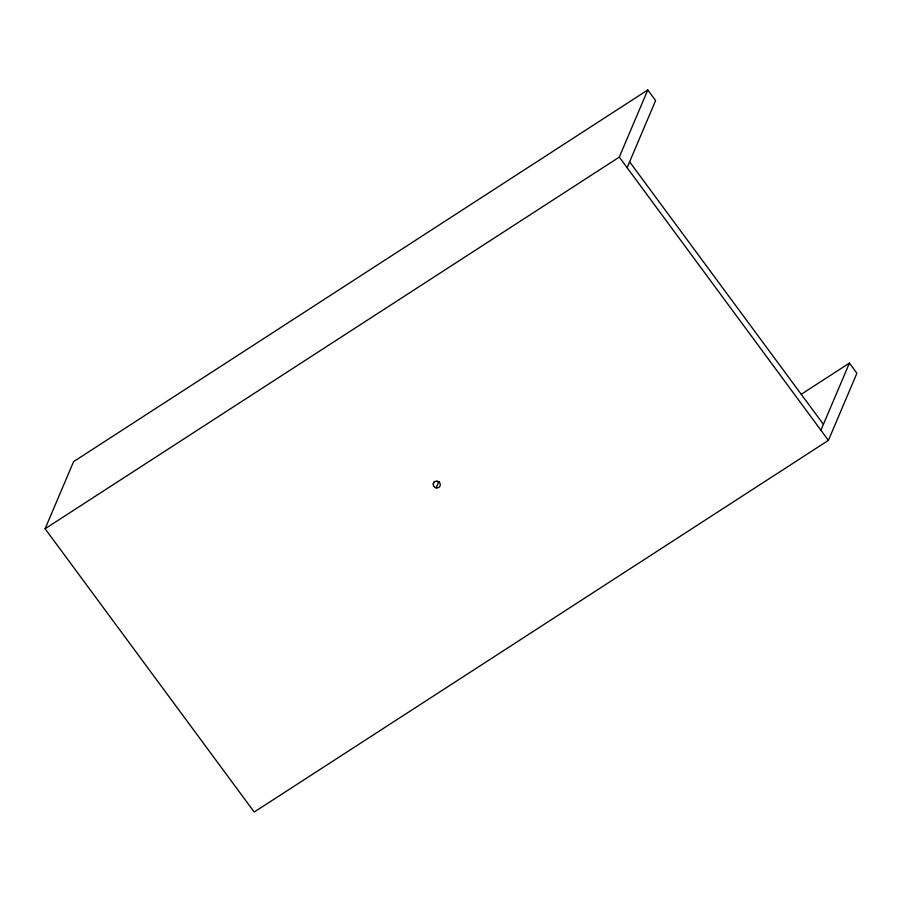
<?xml version="1.0" encoding="UTF-8"?>
<svg xmlns="http://www.w3.org/2000/svg" width="902" height="902" viewBox="0 0 902 902"><rect width="100%" height="100%" fill="white"/><g stroke="black" fill="none" stroke-linecap="round" stroke-linejoin="round"><path stroke-width="1.35" d="M801.269 394.264L849.413 363.1L856.9 373.248L828.397 440.379L254.217 812.037L45.1 528.752L73.603 461.621L647.783 89.963L655.607 100.562L627.115 167.704M433.242 483.878L434.245 481.521M436.196 487.881L438.699 481.995M45.1 528.752L619.291 157.106L647.783 89.963M820.91 430.231L849.413 363.1M629.607 161.819L823.413 424.346M619.291 157.106L828.397 440.379M439.624 482.063A3.585 3.349 23 0 1 437.019 481.206M433.885 486.426A3.585 3.349 23 0 0 439.996 486.088A3.585 3.349 23 0 0 436.376 481.183A3.585 3.349 23 0 0 433.885 486.426"/></g></svg>
